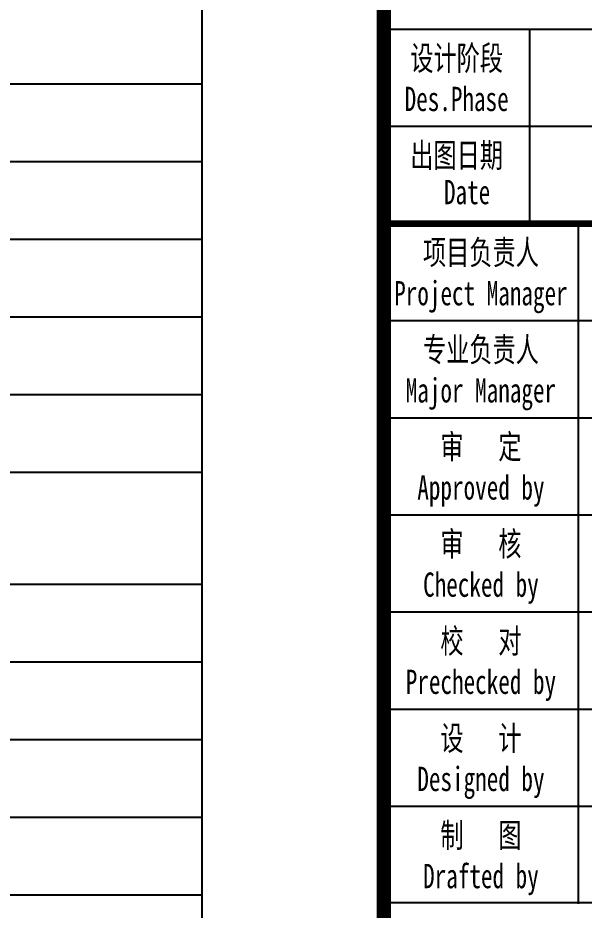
# Model space of a CAD drawing. Extents: x 180850 to 1399066, y 48356 to 327880.
# Drawn here: x 294374 to 298496, y 139655 to 146149 of the extents above; entities that cross this region are included whole.
import ezdxf
from ezdxf.enums import TextEntityAlignment as Align

# ---------------------------------------------------------------- set-up
doc = ezdxf.new("R2010")
doc.units = 0
doc.header["$LTSCALE"] = 1000
doc.layers.add('PUB_TITLE', color=4, linetype='Continuous')
doc.layers.add('TK', color=4, linetype='Continuous')
doc.styles.add('_gyy_title_ST', font='', dxfattribs={"width": 0.8})
doc.styles.get('_gyy_title_ST').set_extended_font_data('SimSun')

msp = doc.modelspace()

# ---------------------------------------------------------------- linework, layer by layer
at = {"layer": 'PUB_TITLE'}
for p, q in [((301986.93, 146065.1), (297037.44, 146065.1)), ((298098.04, 146065.1), (298098.04, 144650.96)), ((301986.93, 145358.03), (297037.44, 145358.03)), ((298451.58, 144650.96), (298451.58, 139701.46)), ((301986.93, 143943.89), (297037.44, 143943.89)), ((301986.93, 143236.82), (297037.44, 143236.82)), ((301986.93, 142529.75), (297037.44, 142529.75)), ((301986.93, 141822.68), (297037.44, 141822.68)), ((301986.93, 141115.61), (297037.44, 141115.61)), ((301986.93, 140408.54), (297037.44, 140408.54))]:
    msp.add_line(p, q, dxfattribs=at)
at = {"layer": 'PUB_TITLE', "const_width": 106.06}
msp.add_lwpolyline([(297037.44, 176398.43), (301986.93, 176398.43), (301986.93, 135812.58), (297037.44, 135812.58)], close=True, dxfattribs=at)
at = {"layer": 'PUB_TITLE', "const_width": 49.49}
msp.add_lwpolyline([(297037.44, 144650.96), (301986.93, 144650.96)], dxfattribs=at)
at = {"layer": 'PUB_TITLE'}
msp.add_lwpolyline([(297037.44, 144650.96), (301986.93, 144650.96), (301986.93, 139707.48), (297037.44, 139707.48)], close=True, dxfattribs=at)
msp.add_lwpolyline([(301986.93, 144650.96), (301986.93, 139707.48), (297037.44, 139707.48)], dxfattribs=at)
at = {"layer": 'TK'}
for p, q in [((295714.24, 172403.6), (295714.24, 137479.61)), ((280205.36, 145668.62), (295714.24, 145668.62)), ((280205.36, 145103.35), (295714.24, 145103.35)), ((280205.36, 144538.08), (295714.24, 144538.08)), ((280205.36, 143972.82), (295714.24, 143972.82)), ((280205.36, 143407.55), (295714.24, 143407.55)), ((279505.83, 142842.28), (295714.24, 142842.28)), ((279505.83, 142028.45), (295714.24, 142028.45)), ((280205.36, 141463.18), (295714.24, 141463.18)), ((280205.36, 140897.91), (295714.24, 140897.91)), ((280205.36, 140332.64), (295714.24, 140332.64)), ((280205.36, 139767.37), (295714.24, 139767.37))]:
    msp.add_line(p, q, dxfattribs=at)

# ---------------------------------------------------------------- texts
at = {"layer": 'PUB_TITLE', "style": '_gyy_title_ST', "width": 0.7}
for s, height, p in [('设计阶段', 176.767, (297567.74, 145768.13)), ('Des.Phase', 176.767, (297567.74, 145471.17)), ('出图日期', 176.767, (297567.74, 145061.06)), ('Date', 176.767, (297643.79, 144793.07)), ('项目负责人', 176.767, (297744.51, 144353.99)), ('Project Manager', 176.7675, (297744.51, 144057.02)), ('专业负责人', 176.767, (297744.51, 143646.92)), ('Major Manager', 176.7675, (297744.51, 143349.95)), ('审   定', 176.767, (297744.52, 142939.85)), ('Approved by', 176.7675, (297744.51, 142642.88)), ('审   核', 176.767, (297744.52, 142232.78)), ('Checked by', 176.767, (297744.51, 141935.81)), ('校   对', 176.767, (297744.52, 141525.71)), ('Prechecked by', 176.7675, (297744.51, 141228.74)), ('设   计', 176.767, (297744.52, 140818.64)), ('Designed by', 176.7675, (297744.51, 140521.67)), ('制   图', 176.767, (297744.52, 140111.57)), ('Drafted by', 176.767, (297744.51, 139814.6))]:
    msp.add_text(s, height=height, dxfattribs=at).set_placement(p, align=Align.CENTER)

doc.saveas('drawing.dxf')
